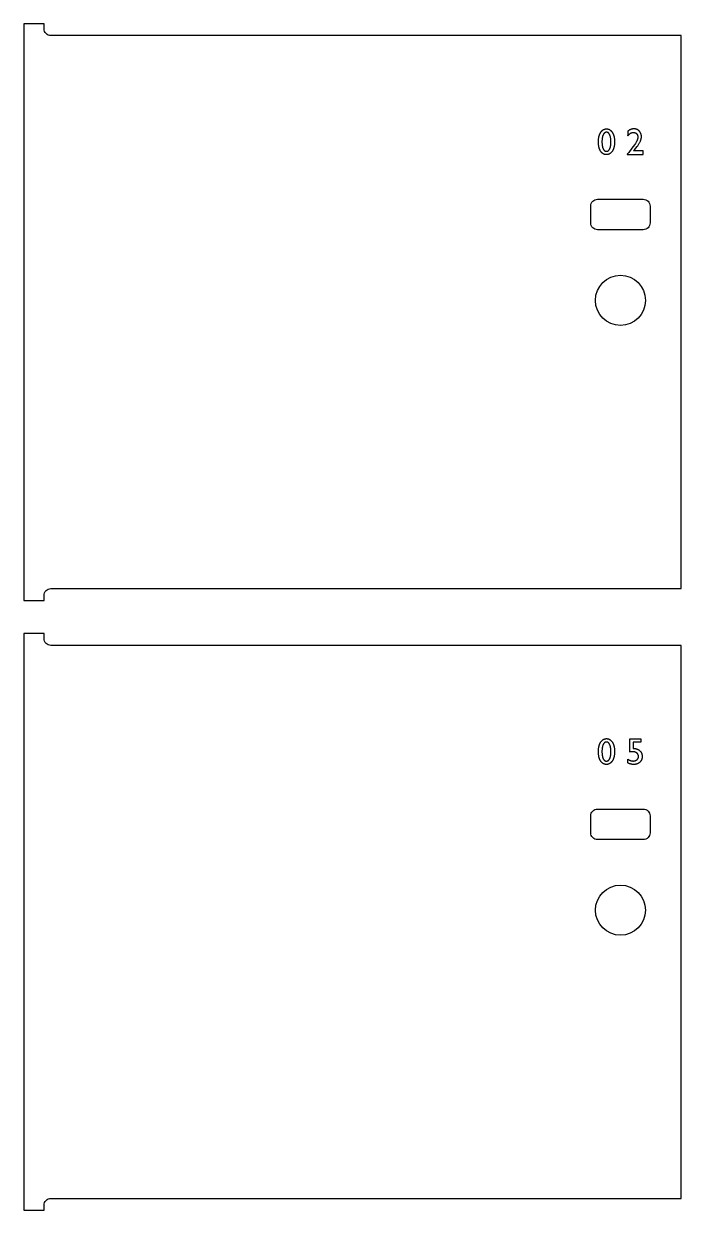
# Model space of a CAD drawing. Header units: millimetres. Extents: x -300 to 5880, y -300 to 4158.
# Drawn here: x 3871 to 4259, y 2946 to 3647 of the extents above; entities that cross this region are included whole.
import ezdxf

# ---------------------------------------------------------------- set-up
doc = ezdxf.new("R2010")
doc.units = ezdxf.units.MM
doc.layers.add('TOP-CUT-INSIDE_12.000MM', color=3, linetype='Continuous', lineweight=25, true_color=0x00ff04)
doc.layers.add('TOP-CUT-OUTSIDE_12.000MM', color=60, linetype='Continuous', lineweight=25, true_color=0xa0ff00)
doc.layers.add('TOP-POCKET-INSIDE_2.000MM', color=4, linetype='Continuous')

msp = doc.modelspace()

# ---------------------------------------------------------------- linework, layer by layer
at = {"layer": 'TOP-CUT-INSIDE_12.000MM'}
for points in [[(4236.91, 3542.86, -0.414214), (4240.91, 3538.86), (4240.91, 3528.86, -0.414214), (4236.91, 3524.86), (4209.91, 3524.86, -0.414214), (4205.91, 3528.86), (4205.91, 3538.86, -0.414214), (4209.91, 3542.86)], [(4205.91, 3168.86), (4205.91, 3178.86, -0.414214), (4209.91, 3182.86), (4236.91, 3182.86, -0.414214), (4240.91, 3178.86), (4240.91, 3168.86, -0.414214), (4236.91, 3164.86), (4209.91, 3164.86, -0.414214)]]:
    msp.add_lwpolyline(points, format="xyb", close=True, dxfattribs=at)
for centre in [(4223.41, 3483.19), (4223.41, 3123.19)]:
    msp.add_circle(centre, 14.79, dxfattribs=at)
at = {"layer": 'TOP-CUT-OUTSIDE_12.000MM'}
for points in [[(3887, 3639.5, -0.414214), (3883, 3643.5), (3883, 3646.5), (3871, 3646.5), (3871, 3306), (3883, 3306), (3883, 3309, -0.414214), (3887, 3313), (4259.34, 3313), (4259.34, 3639.5)], [(3887, 2953), (4259.34, 2953), (4259.34, 3279.5), (3887, 3279.5, -0.414214), (3883, 3283.5), (3883, 3286.5), (3871, 3286.5), (3871, 2946), (3883, 2946), (3883, 2949, -0.414214)]]:
    msp.add_lwpolyline(points, format="xyb", close=True, dxfattribs=at)
at = {"layer": 'TOP-POCKET-INSIDE_2.000MM'}
for points in [[(4215.25, 3584.44), (4215.37, 3584.44), (4215.5, 3584.43), (4215.62, 3584.42), (4215.69, 3584.41), (4215.75, 3584.41), (4215.81, 3584.4), (4215.87, 3584.39), (4215.93, 3584.38), (4215.99, 3584.36), (4216.05, 3584.35), (4216.11, 3584.34), (4216.17, 3584.32), (4216.23, 3584.31), (4216.28, 3584.29), (4216.34, 3584.27), (4216.4, 3584.25), (4216.46, 3584.23), (4216.51, 3584.21), (4216.57, 3584.19), (4216.63, 3584.16), (4216.68, 3584.14), (4216.74, 3584.11), (4216.79, 3584.09), (4216.85, 3584.06), (4216.9, 3584.03), (4216.96, 3584), (4217.01, 3583.97), (4217.12, 3583.9), (4217.22, 3583.83), (4217.33, 3583.76), (4217.43, 3583.68), (4217.53, 3583.6), (4217.63, 3583.51), (4217.73, 3583.42), (4217.82, 3583.33), (4217.92, 3583.23), (4218.01, 3583.13), (4218.1, 3583.02), (4218.2, 3582.91), (4218.29, 3582.79), (4218.37, 3582.68), (4218.46, 3582.55), (4218.55, 3582.42), (4218.63, 3582.29), (4218.71, 3582.16), (4218.79, 3582.02), (4218.87, 3581.88), (4218.95, 3581.74), (4219.02, 3581.59), (4219.09, 3581.45), (4219.15, 3581.3), (4219.22, 3581.15), (4219.28, 3580.99), (4219.34, 3580.84), (4219.39, 3580.68), (4219.45, 3580.52), (4219.5, 3580.36), (4219.55, 3580.19), (4219.59, 3580.02), (4219.63, 3579.85), (4219.71, 3579.51), (4219.78, 3579.15), (4219.84, 3578.79), (4219.89, 3578.42), (4219.92, 3578.04), (4219.95, 3577.65), (4219.96, 3577.25), (4219.97, 3576.84), (4219.96, 3576.42), (4219.95, 3576.01), (4219.92, 3575.61), (4219.89, 3575.22), (4219.84, 3574.84), (4219.78, 3574.47), (4219.71, 3574.11), (4219.63, 3573.77), (4219.59, 3573.59), (4219.55, 3573.43), (4219.5, 3573.26), (4219.45, 3573.1), (4219.39, 3572.94), (4219.34, 3572.78), (4219.28, 3572.62), (4219.22, 3572.47), (4219.15, 3572.32), (4219.09, 3572.17), (4219.02, 3572.02), (4218.95, 3571.88), (4218.87, 3571.74), (4218.79, 3571.6), (4218.71, 3571.46), (4218.63, 3571.33), (4218.55, 3571.2), (4218.46, 3571.07), (4218.37, 3570.95), (4218.28, 3570.83), (4218.19, 3570.72), (4218.1, 3570.61), (4218.01, 3570.5), (4217.91, 3570.4), (4217.82, 3570.3), (4217.72, 3570.21), (4217.62, 3570.12), (4217.52, 3570.03), (4217.41, 3569.95), (4217.31, 3569.88), (4217.2, 3569.8), (4217.1, 3569.74), (4216.99, 3569.67), (4216.88, 3569.61), (4216.82, 3569.58), (4216.76, 3569.56), (4216.71, 3569.53), (4216.65, 3569.5), (4216.59, 3569.48), (4216.53, 3569.46), (4216.48, 3569.43), (4216.42, 3569.41), (4216.36, 3569.39), (4216.3, 3569.37), (4216.24, 3569.35), (4216.18, 3569.34), (4216.12, 3569.32), (4216.06, 3569.31), (4215.93, 3569.28), (4215.81, 3569.26), (4215.68, 3569.24), (4215.55, 3569.22), (4215.42, 3569.21), (4215.29, 3569.21), (4215.16, 3569.21), (4215.03, 3569.21), (4214.89, 3569.21), (4214.76, 3569.22), (4214.63, 3569.24), (4214.51, 3569.26), (4214.38, 3569.28), (4214.26, 3569.3), (4214.13, 3569.33), (4214.01, 3569.37), (4213.89, 3569.41), (4213.83, 3569.43), (4213.77, 3569.45), (4213.72, 3569.47), (4213.66, 3569.5), (4213.6, 3569.52), (4213.54, 3569.55), (4213.49, 3569.58), (4213.43, 3569.6), (4213.32, 3569.66), (4213.21, 3569.72), (4213.1, 3569.79), (4213, 3569.86), (4212.89, 3569.94), (4212.79, 3570.02), (4212.69, 3570.1), (4212.59, 3570.19), (4212.49, 3570.28), (4212.39, 3570.37), (4212.3, 3570.47), (4212.21, 3570.58), (4212.12, 3570.69), (4212.03, 3570.8), (4211.94, 3570.91), (4211.85, 3571.03), (4211.77, 3571.16), (4211.69, 3571.28), (4211.61, 3571.42), (4211.53, 3571.55), (4211.45, 3571.69), (4211.38, 3571.82), (4211.31, 3571.97), (4211.24, 3572.11), (4211.17, 3572.26), (4211.11, 3572.41), (4211.05, 3572.56), (4210.99, 3572.72), (4210.94, 3572.87), (4210.89, 3573.03), (4210.84, 3573.2), (4210.79, 3573.36), (4210.74, 3573.53), (4210.7, 3573.7), (4210.63, 3574.05), (4210.56, 3574.41), (4210.5, 3574.78), (4210.46, 3575.16), (4210.42, 3575.56), (4210.4, 3575.96), (4210.38, 3576.37), (4210.37, 3576.8), (4210.38, 3577.21), (4210.4, 3577.62), (4210.42, 3578.02), (4210.46, 3578.41), (4210.51, 3578.79), (4210.56, 3579.16), (4210.63, 3579.52), (4210.71, 3579.87), (4210.76, 3580.04), (4210.8, 3580.21), (4210.85, 3580.38), (4210.9, 3580.54), (4210.96, 3580.7), (4211.01, 3580.86), (4211.07, 3581.02), (4211.14, 3581.17), (4211.2, 3581.32), (4211.27, 3581.47), (4211.34, 3581.62), (4211.41, 3581.76), (4211.49, 3581.9), (4211.56, 3582.04), (4211.65, 3582.18), (4211.73, 3582.31), (4211.81, 3582.44), (4211.9, 3582.57), (4211.99, 3582.69), (4212.08, 3582.81), (4212.17, 3582.93), (4212.26, 3583.04), (4212.36, 3583.14), (4212.46, 3583.24), (4212.55, 3583.34), (4212.65, 3583.43), (4212.76, 3583.52), (4212.86, 3583.61), (4212.96, 3583.69), (4213.07, 3583.77), (4213.18, 3583.84), (4213.29, 3583.91), (4213.4, 3583.97), (4213.51, 3584.03), (4213.62, 3584.09), (4213.68, 3584.12), (4213.74, 3584.14), (4213.8, 3584.16), (4213.85, 3584.19), (4213.91, 3584.21), (4213.97, 3584.23), (4214.03, 3584.25), (4214.09, 3584.27), (4214.15, 3584.29), (4214.22, 3584.31), (4214.34, 3584.34), (4214.46, 3584.36), (4214.59, 3584.39), (4214.72, 3584.41), (4214.85, 3584.42), (4214.98, 3584.43), (4215.11, 3584.44)], [(4215.27, 3582.41), (4215.16, 3582.41), (4215.12, 3582.41), (4215.09, 3582.41), (4215.05, 3582.41), (4215.01, 3582.41), (4214.97, 3582.4), (4214.94, 3582.4), (4214.9, 3582.4), (4214.86, 3582.39), (4214.83, 3582.38), (4214.79, 3582.38), (4214.75, 3582.37), (4214.72, 3582.36), (4214.68, 3582.35), (4214.65, 3582.34), (4214.61, 3582.33), (4214.58, 3582.32), (4214.55, 3582.31), (4214.51, 3582.29), (4214.48, 3582.28), (4214.44, 3582.27), (4214.41, 3582.25), (4214.38, 3582.24), (4214.35, 3582.22), (4214.31, 3582.2), (4214.28, 3582.18), (4214.25, 3582.17), (4214.22, 3582.15), (4214.19, 3582.13), (4214.15, 3582.1), (4214.12, 3582.08), (4214.09, 3582.06), (4214.06, 3582.04), (4214.03, 3582.01), (4214, 3581.99), (4213.97, 3581.96), (4213.94, 3581.94), (4213.91, 3581.91), (4213.88, 3581.88), (4213.83, 3581.82), (4213.77, 3581.76), (4213.71, 3581.7), (4213.66, 3581.63), (4213.61, 3581.57), (4213.55, 3581.49), (4213.5, 3581.42), (4213.45, 3581.34), (4213.4, 3581.26), (4213.36, 3581.18), (4213.31, 3581.09), (4213.26, 3581), (4213.22, 3580.91), (4213.17, 3580.81), (4213.13, 3580.71), (4213.09, 3580.61), (4213.05, 3580.51), (4213.01, 3580.41), (4212.97, 3580.3), (4212.9, 3580.08), (4212.84, 3579.86), (4212.78, 3579.62), (4212.72, 3579.38), (4212.68, 3579.13), (4212.63, 3578.87), (4212.6, 3578.6), (4212.57, 3578.32), (4212.54, 3578.04), (4212.52, 3577.75), (4212.51, 3577.45), (4212.5, 3577.14), (4212.5, 3576.82), (4212.5, 3576.49), (4212.51, 3576.17), (4212.52, 3575.87), (4212.54, 3575.57), (4212.56, 3575.28), (4212.6, 3574.99), (4212.63, 3574.72), (4212.67, 3574.46), (4212.72, 3574.2), (4212.77, 3573.96), (4212.83, 3573.72), (4212.89, 3573.49), (4212.96, 3573.27), (4213, 3573.17), (4213.03, 3573.06), (4213.07, 3572.96), (4213.11, 3572.86), (4213.16, 3572.76), (4213.2, 3572.67), (4213.24, 3572.58), (4213.29, 3572.49), (4213.34, 3572.4), (4213.38, 3572.32), (4213.43, 3572.24), (4213.48, 3572.16), (4213.53, 3572.08), (4213.58, 3572.01), (4213.64, 3571.94), (4213.69, 3571.88), (4213.75, 3571.81), (4213.8, 3571.75), (4213.86, 3571.7), (4213.89, 3571.67), (4213.92, 3571.64), (4213.95, 3571.62), (4213.98, 3571.59), (4214.01, 3571.57), (4214.04, 3571.54), (4214.07, 3571.52), (4214.1, 3571.5), (4214.13, 3571.48), (4214.16, 3571.45), (4214.19, 3571.43), (4214.22, 3571.41), (4214.26, 3571.4), (4214.29, 3571.38), (4214.32, 3571.36), (4214.35, 3571.34), (4214.39, 3571.33), (4214.42, 3571.31), (4214.45, 3571.3), (4214.49, 3571.29), (4214.52, 3571.27), (4214.56, 3571.26), (4214.59, 3571.25), (4214.62, 3571.24), (4214.66, 3571.23), (4214.7, 3571.22), (4214.73, 3571.21), (4214.77, 3571.2), (4214.8, 3571.2), (4214.84, 3571.19), (4214.88, 3571.18), (4214.91, 3571.18), (4214.95, 3571.18), (4214.99, 3571.17), (4215.03, 3571.17), (4215.06, 3571.17), (4215.1, 3571.17), (4215.14, 3571.17), (4215.18, 3571.17), (4215.22, 3571.17), (4215.25, 3571.17), (4215.29, 3571.17), (4215.33, 3571.18), (4215.37, 3571.18), (4215.4, 3571.18), (4215.44, 3571.19), (4215.48, 3571.2), (4215.51, 3571.2), (4215.55, 3571.21), (4215.59, 3571.22), (4215.62, 3571.23), (4215.66, 3571.24), (4215.69, 3571.25), (4215.73, 3571.26), (4215.76, 3571.27), (4215.79, 3571.29), (4215.83, 3571.3), (4215.86, 3571.31), (4215.9, 3571.33), (4215.93, 3571.34), (4215.96, 3571.36), (4215.99, 3571.38), (4216.03, 3571.4), (4216.06, 3571.41), (4216.09, 3571.43), (4216.12, 3571.45), (4216.15, 3571.48), (4216.18, 3571.5), (4216.22, 3571.52), (4216.25, 3571.54), (4216.28, 3571.57), (4216.31, 3571.59), (4216.34, 3571.62), (4216.37, 3571.64), (4216.4, 3571.67), (4216.42, 3571.7), (4216.48, 3571.75), (4216.54, 3571.81), (4216.59, 3571.88), (4216.65, 3571.94), (4216.7, 3572.01), (4216.75, 3572.08), (4216.8, 3572.16), (4216.86, 3572.24), (4216.9, 3572.32), (4216.95, 3572.4), (4217, 3572.49), (4217.05, 3572.58), (4217.09, 3572.67), (4217.13, 3572.76), (4217.18, 3572.86), (4217.22, 3572.96), (4217.26, 3573.06), (4217.3, 3573.17), (4217.33, 3573.27), (4217.4, 3573.49), (4217.47, 3573.71), (4217.53, 3573.95), (4217.58, 3574.19), (4217.63, 3574.44), (4217.67, 3574.7), (4217.7, 3574.97), (4217.74, 3575.25), (4217.76, 3575.53), (4217.78, 3575.82), (4217.79, 3576.12), (4217.8, 3576.43), (4217.8, 3577.07), (4217.79, 3577.38), (4217.78, 3577.69), (4217.76, 3577.98), (4217.74, 3578.27), (4217.71, 3578.55), (4217.67, 3578.82), (4217.63, 3579.08), (4217.59, 3579.33), (4217.54, 3579.58), (4217.48, 3579.82), (4217.42, 3580.05), (4217.35, 3580.27), (4217.28, 3580.48), (4217.24, 3580.58), (4217.2, 3580.68), (4217.16, 3580.78), (4217.12, 3580.88), (4217.07, 3580.97), (4217.03, 3581.06), (4216.98, 3581.15), (4216.94, 3581.24), (4216.89, 3581.32), (4216.84, 3581.4), (4216.79, 3581.48), (4216.74, 3581.55), (4216.69, 3581.62), (4216.64, 3581.69), (4216.59, 3581.75), (4216.54, 3581.81), (4216.48, 3581.87), (4216.45, 3581.9), (4216.43, 3581.93), (4216.4, 3581.95), (4216.37, 3581.98), (4216.34, 3582.01), (4216.31, 3582.03), (4216.28, 3582.05), (4216.25, 3582.08), (4216.22, 3582.1), (4216.19, 3582.12), (4216.16, 3582.14), (4216.13, 3582.16), (4216.1, 3582.18), (4216.07, 3582.2), (4216.04, 3582.22), (4216.01, 3582.23), (4215.98, 3582.25), (4215.95, 3582.26), (4215.92, 3582.28), (4215.88, 3582.29), (4215.85, 3582.31), (4215.82, 3582.32), (4215.79, 3582.33), (4215.75, 3582.34), (4215.72, 3582.35), (4215.69, 3582.36), (4215.65, 3582.37), (4215.62, 3582.38), (4215.59, 3582.38), (4215.55, 3582.39), (4215.52, 3582.4), (4215.48, 3582.4), (4215.45, 3582.4), (4215.41, 3582.41), (4215.38, 3582.41), (4215.34, 3582.41), (4215.3, 3582.41)], [(4231.18, 3571.41), (4231.64, 3571.96), (4232.53, 3573.04), (4233.28, 3574.01), (4233.6, 3574.44), (4233.89, 3574.85), (4234.14, 3575.23), (4234.36, 3575.57), (4234.55, 3575.9), (4234.73, 3576.22), (4234.89, 3576.53), (4235.04, 3576.82), (4235.17, 3577.11), (4235.29, 3577.39), (4235.34, 3577.53), (4235.39, 3577.66), (4235.43, 3577.79), (4235.48, 3577.92), (4235.55, 3578.17), (4235.61, 3578.42), (4235.64, 3578.54), (4235.67, 3578.67), (4235.69, 3578.79), (4235.71, 3578.91), (4235.73, 3579.03), (4235.75, 3579.15), (4235.76, 3579.26), (4235.77, 3579.38), (4235.78, 3579.49), (4235.79, 3579.61), (4235.79, 3579.72), (4235.79, 3579.83), (4235.79, 3579.96), (4235.79, 3580.08), (4235.78, 3580.2), (4235.77, 3580.32), (4235.76, 3580.44), (4235.75, 3580.56), (4235.73, 3580.68), (4235.71, 3580.79), (4235.69, 3580.91), (4235.67, 3581.02), (4235.64, 3581.13), (4235.61, 3581.24), (4235.58, 3581.35), (4235.55, 3581.45), (4235.51, 3581.56), (4235.47, 3581.66), (4235.43, 3581.77), (4235.39, 3581.87), (4235.35, 3581.97), (4235.3, 3582.06), (4235.25, 3582.16), (4235.19, 3582.26), (4235.14, 3582.35), (4235.08, 3582.44), (4235.02, 3582.54), (4234.96, 3582.63), (4234.89, 3582.72), (4234.82, 3582.8), (4234.75, 3582.89), (4234.68, 3582.97), (4234.6, 3583.06), (4234.53, 3583.14), (4234.45, 3583.22), (4234.37, 3583.3), (4234.28, 3583.37), (4234.2, 3583.44), (4234.12, 3583.51), (4234.03, 3583.58), (4233.94, 3583.65), (4233.85, 3583.71), (4233.76, 3583.77), (4233.67, 3583.82), (4233.58, 3583.88), (4233.48, 3583.93), (4233.39, 3583.98), (4233.29, 3584.03), (4233.19, 3584.07), (4233.09, 3584.11), (4232.99, 3584.15), (4232.89, 3584.19), (4232.78, 3584.22), (4232.68, 3584.26), (4232.57, 3584.29), (4232.46, 3584.31), (4232.36, 3584.34), (4232.25, 3584.36), (4232.13, 3584.38), (4232.02, 3584.39), (4231.91, 3584.41), (4231.79, 3584.42), (4231.67, 3584.43), (4231.55, 3584.43), (4231.43, 3584.44), (4231.31, 3584.44), (4231.2, 3584.44), (4231.08, 3584.43), (4230.97, 3584.43), (4230.85, 3584.42), (4230.74, 3584.4), (4230.62, 3584.39), (4230.51, 3584.37), (4230.4, 3584.35), (4230.28, 3584.33), (4230.17, 3584.3), (4230.06, 3584.27), (4229.94, 3584.24), (4229.83, 3584.21), (4229.72, 3584.17), (4229.61, 3584.13), (4229.5, 3584.09), (4229.38, 3584.04), (4229.27, 3583.99), (4229.16, 3583.94), (4229.05, 3583.89), (4228.94, 3583.83), (4228.83, 3583.77), (4228.72, 3583.71), (4228.61, 3583.64), (4228.5, 3583.57), (4228.39, 3583.5), (4228.28, 3583.43), (4228.17, 3583.35), (4227.95, 3583.19), (4227.73, 3583.02), (4227.73, 3580.31), (4227.82, 3580.43), (4227.91, 3580.55), (4228, 3580.66), (4228.09, 3580.77), (4228.18, 3580.87), (4228.28, 3580.97), (4228.37, 3581.07), (4228.47, 3581.17), (4228.57, 3581.26), (4228.67, 3581.34), (4228.77, 3581.43), (4228.87, 3581.51), (4228.97, 3581.59), (4229.08, 3581.66), (4229.18, 3581.73), (4229.29, 3581.8), (4229.4, 3581.86), (4229.51, 3581.92), (4229.62, 3581.98), (4229.73, 3582.03), (4229.84, 3582.08), (4229.95, 3582.12), (4230.06, 3582.16), (4230.17, 3582.2), (4230.22, 3582.21), (4230.28, 3582.23), (4230.33, 3582.24), (4230.39, 3582.25), (4230.44, 3582.27), (4230.5, 3582.28), (4230.56, 3582.29), (4230.61, 3582.3), (4230.67, 3582.3), (4230.72, 3582.31), (4230.78, 3582.32), (4230.83, 3582.32), (4230.89, 3582.32), (4230.95, 3582.33), (4231, 3582.33), (4231.06, 3582.33), (4231.13, 3582.33), (4231.2, 3582.33), (4231.27, 3582.32), (4231.35, 3582.32), (4231.42, 3582.31), (4231.48, 3582.3), (4231.55, 3582.29), (4231.62, 3582.28), (4231.69, 3582.27), (4231.75, 3582.25), (4231.82, 3582.24), (4231.88, 3582.22), (4231.94, 3582.2), (4232, 3582.18), (4232.06, 3582.16), (4232.12, 3582.14), (4232.18, 3582.11), (4232.24, 3582.09), (4232.3, 3582.06), (4232.35, 3582.03), (4232.41, 3582), (4232.46, 3581.97), (4232.52, 3581.93), (4232.57, 3581.9), (4232.62, 3581.86), (4232.67, 3581.83), (4232.72, 3581.79), (4232.77, 3581.75), (4232.82, 3581.7), (4232.86, 3581.66), (4232.91, 3581.61), (4232.95, 3581.57), (4233, 3581.52), (4233.04, 3581.47), (4233.08, 3581.42), (4233.12, 3581.37), (4233.16, 3581.32), (4233.2, 3581.26), (4233.23, 3581.21), (4233.27, 3581.15), (4233.3, 3581.1), (4233.33, 3581.04), (4233.36, 3580.98), (4233.39, 3580.93), (4233.42, 3580.87), (4233.44, 3580.8), (4233.47, 3580.74), (4233.49, 3580.68), (4233.51, 3580.62), (4233.53, 3580.55), (4233.55, 3580.49), (4233.57, 3580.42), (4233.58, 3580.35), (4233.6, 3580.28), (4233.61, 3580.21), (4233.62, 3580.14), (4233.63, 3580.07), (4233.64, 3580), (4233.65, 3579.93), (4233.66, 3579.85), (4233.66, 3579.78), (4233.67, 3579.7), (4233.67, 3579.62), (4233.67, 3579.55), (4233.67, 3579.43), (4233.66, 3579.32), (4233.66, 3579.21), (4233.65, 3579.09), (4233.63, 3578.98), (4233.62, 3578.86), (4233.6, 3578.75), (4233.57, 3578.63), (4233.55, 3578.52), (4233.52, 3578.41), (4233.49, 3578.29), (4233.46, 3578.17), (4233.42, 3578.06), (4233.38, 3577.94), (4233.34, 3577.83), (4233.29, 3577.71), (4233.24, 3577.59), (4233.18, 3577.47), (4233.12, 3577.33), (4233.05, 3577.19), (4232.89, 3576.89), (4232.7, 3576.56), (4232.48, 3576.21), (4232.24, 3575.82), (4231.67, 3574.97), (4231, 3574.02), (4230.21, 3572.96), (4228.33, 3570.56), (4227.43, 3569.5), (4227.43, 3569.35), (4236.86, 3569.35), (4236.86, 3571.41)], [(4215.25, 3224.44), (4215.37, 3224.44), (4215.5, 3224.43), (4215.62, 3224.42), (4215.69, 3224.41), (4215.75, 3224.41), (4215.81, 3224.4), (4215.87, 3224.39), (4215.93, 3224.38), (4215.99, 3224.36), (4216.05, 3224.35), (4216.11, 3224.34), (4216.17, 3224.32), (4216.23, 3224.31), (4216.28, 3224.29), (4216.34, 3224.27), (4216.4, 3224.25), (4216.46, 3224.23), (4216.51, 3224.21), (4216.57, 3224.19), (4216.63, 3224.16), (4216.68, 3224.14), (4216.74, 3224.11), (4216.79, 3224.09), (4216.85, 3224.06), (4216.9, 3224.03), (4216.96, 3224), (4217.01, 3223.97), (4217.12, 3223.9), (4217.22, 3223.83), (4217.33, 3223.76), (4217.43, 3223.68), (4217.53, 3223.6), (4217.63, 3223.51), (4217.73, 3223.42), (4217.82, 3223.33), (4217.92, 3223.23), (4218.01, 3223.13), (4218.1, 3223.02), (4218.2, 3222.91), (4218.29, 3222.79), (4218.37, 3222.68), (4218.46, 3222.55), (4218.55, 3222.42), (4218.63, 3222.29), (4218.71, 3222.16), (4218.79, 3222.02), (4218.87, 3221.88), (4218.95, 3221.74), (4219.02, 3221.59), (4219.09, 3221.45), (4219.15, 3221.3), (4219.22, 3221.15), (4219.28, 3220.99), (4219.34, 3220.84), (4219.39, 3220.68), (4219.45, 3220.52), (4219.5, 3220.36), (4219.55, 3220.19), (4219.59, 3220.02), (4219.63, 3219.85), (4219.71, 3219.51), (4219.78, 3219.15), (4219.84, 3218.79), (4219.89, 3218.42), (4219.92, 3218.04), (4219.95, 3217.65), (4219.96, 3217.25), (4219.97, 3216.84), (4219.96, 3216.42), (4219.95, 3216.01), (4219.92, 3215.61), (4219.89, 3215.22), (4219.84, 3214.84), (4219.78, 3214.47), (4219.71, 3214.11), (4219.63, 3213.77), (4219.59, 3213.59), (4219.55, 3213.43), (4219.5, 3213.26), (4219.45, 3213.1), (4219.39, 3212.94), (4219.34, 3212.78), (4219.28, 3212.62), (4219.22, 3212.47), (4219.15, 3212.32), (4219.09, 3212.17), (4219.02, 3212.02), (4218.95, 3211.88), (4218.87, 3211.74), (4218.79, 3211.6), (4218.71, 3211.46), (4218.63, 3211.33), (4218.55, 3211.2), (4218.46, 3211.07), (4218.37, 3210.95), (4218.28, 3210.83), (4218.19, 3210.72), (4218.1, 3210.61), (4218.01, 3210.5), (4217.91, 3210.4), (4217.82, 3210.3), (4217.72, 3210.21), (4217.62, 3210.12), (4217.52, 3210.03), (4217.41, 3209.95), (4217.31, 3209.88), (4217.2, 3209.8), (4217.1, 3209.74), (4216.99, 3209.67), (4216.88, 3209.61), (4216.82, 3209.58), (4216.76, 3209.56), (4216.71, 3209.53), (4216.65, 3209.5), (4216.59, 3209.48), (4216.53, 3209.46), (4216.48, 3209.43), (4216.42, 3209.41), (4216.36, 3209.39), (4216.3, 3209.37), (4216.24, 3209.35), (4216.18, 3209.34), (4216.12, 3209.32), (4216.06, 3209.31), (4215.93, 3209.28), (4215.81, 3209.26), (4215.68, 3209.24), (4215.55, 3209.22), (4215.42, 3209.21), (4215.29, 3209.21), (4215.16, 3209.21), (4215.03, 3209.21), (4214.89, 3209.21), (4214.76, 3209.22), (4214.63, 3209.24), (4214.51, 3209.26), (4214.38, 3209.28), (4214.26, 3209.3), (4214.13, 3209.33), (4214.01, 3209.37), (4213.89, 3209.41), (4213.83, 3209.43), (4213.77, 3209.45), (4213.72, 3209.47), (4213.66, 3209.5), (4213.6, 3209.52), (4213.54, 3209.55), (4213.49, 3209.58), (4213.43, 3209.6), (4213.32, 3209.66), (4213.21, 3209.72), (4213.1, 3209.79), (4213, 3209.86), (4212.89, 3209.94), (4212.79, 3210.02), (4212.69, 3210.1), (4212.59, 3210.19), (4212.49, 3210.28), (4212.39, 3210.37), (4212.3, 3210.47), (4212.21, 3210.58), (4212.12, 3210.69), (4212.03, 3210.8), (4211.94, 3210.91), (4211.85, 3211.03), (4211.77, 3211.16), (4211.69, 3211.28), (4211.61, 3211.42), (4211.53, 3211.55), (4211.45, 3211.69), (4211.38, 3211.82), (4211.31, 3211.97), (4211.24, 3212.11), (4211.17, 3212.26), (4211.11, 3212.41), (4211.05, 3212.56), (4210.99, 3212.72), (4210.94, 3212.87), (4210.89, 3213.03), (4210.84, 3213.2), (4210.79, 3213.36), (4210.74, 3213.53), (4210.7, 3213.7), (4210.63, 3214.05), (4210.56, 3214.41), (4210.5, 3214.78), (4210.46, 3215.16), (4210.42, 3215.56), (4210.4, 3215.96), (4210.38, 3216.37), (4210.37, 3216.8), (4210.38, 3217.21), (4210.4, 3217.62), (4210.42, 3218.02), (4210.46, 3218.41), (4210.51, 3218.79), (4210.56, 3219.16), (4210.63, 3219.52), (4210.71, 3219.87), (4210.76, 3220.04), (4210.8, 3220.21), (4210.85, 3220.38), (4210.9, 3220.54), (4210.96, 3220.7), (4211.01, 3220.86), (4211.07, 3221.02), (4211.14, 3221.17), (4211.2, 3221.32), (4211.27, 3221.47), (4211.34, 3221.62), (4211.41, 3221.76), (4211.49, 3221.9), (4211.56, 3222.04), (4211.65, 3222.18), (4211.73, 3222.31), (4211.81, 3222.44), (4211.9, 3222.57), (4211.99, 3222.69), (4212.08, 3222.81), (4212.17, 3222.93), (4212.26, 3223.04), (4212.36, 3223.14), (4212.46, 3223.24), (4212.55, 3223.34), (4212.65, 3223.43), (4212.76, 3223.52), (4212.86, 3223.61), (4212.96, 3223.69), (4213.07, 3223.77), (4213.18, 3223.84), (4213.29, 3223.91), (4213.4, 3223.97), (4213.51, 3224.03), (4213.62, 3224.09), (4213.68, 3224.12), (4213.74, 3224.14), (4213.8, 3224.16), (4213.85, 3224.19), (4213.91, 3224.21), (4213.97, 3224.23), (4214.03, 3224.25), (4214.09, 3224.27), (4214.15, 3224.29), (4214.22, 3224.31), (4214.34, 3224.34), (4214.46, 3224.36), (4214.59, 3224.39), (4214.72, 3224.41), (4214.85, 3224.42), (4214.98, 3224.43), (4215.11, 3224.44)], [(4215.27, 3222.41), (4215.16, 3222.41), (4215.12, 3222.41), (4215.09, 3222.41), (4215.05, 3222.41), (4215.01, 3222.41), (4214.97, 3222.4), (4214.94, 3222.4), (4214.9, 3222.4), (4214.86, 3222.39), (4214.83, 3222.38), (4214.79, 3222.38), (4214.75, 3222.37), (4214.72, 3222.36), (4214.68, 3222.35), (4214.65, 3222.34), (4214.61, 3222.33), (4214.58, 3222.32), (4214.55, 3222.31), (4214.51, 3222.29), (4214.48, 3222.28), (4214.44, 3222.27), (4214.41, 3222.25), (4214.38, 3222.24), (4214.35, 3222.22), (4214.31, 3222.2), (4214.28, 3222.18), (4214.25, 3222.17), (4214.22, 3222.15), (4214.19, 3222.13), (4214.15, 3222.1), (4214.12, 3222.08), (4214.09, 3222.06), (4214.06, 3222.04), (4214.03, 3222.01), (4214, 3221.99), (4213.97, 3221.96), (4213.94, 3221.94), (4213.91, 3221.91), (4213.88, 3221.88), (4213.83, 3221.82), (4213.77, 3221.76), (4213.71, 3221.7), (4213.66, 3221.63), (4213.61, 3221.57), (4213.55, 3221.49), (4213.5, 3221.42), (4213.45, 3221.34), (4213.4, 3221.26), (4213.36, 3221.18), (4213.31, 3221.09), (4213.26, 3221), (4213.22, 3220.91), (4213.17, 3220.81), (4213.13, 3220.71), (4213.09, 3220.61), (4213.05, 3220.51), (4213.01, 3220.41), (4212.97, 3220.3), (4212.9, 3220.08), (4212.84, 3219.86), (4212.78, 3219.62), (4212.72, 3219.38), (4212.68, 3219.13), (4212.63, 3218.87), (4212.6, 3218.6), (4212.57, 3218.32), (4212.54, 3218.04), (4212.52, 3217.75), (4212.51, 3217.45), (4212.5, 3217.14), (4212.5, 3216.82), (4212.5, 3216.49), (4212.51, 3216.17), (4212.52, 3215.87), (4212.54, 3215.57), (4212.56, 3215.28), (4212.6, 3214.99), (4212.63, 3214.72), (4212.67, 3214.46), (4212.72, 3214.2), (4212.77, 3213.96), (4212.83, 3213.72), (4212.89, 3213.49), (4212.96, 3213.27), (4213, 3213.17), (4213.03, 3213.06), (4213.07, 3212.96), (4213.11, 3212.86), (4213.16, 3212.76), (4213.2, 3212.67), (4213.24, 3212.58), (4213.29, 3212.49), (4213.34, 3212.4), (4213.38, 3212.32), (4213.43, 3212.24), (4213.48, 3212.16), (4213.53, 3212.08), (4213.58, 3212.01), (4213.64, 3211.94), (4213.69, 3211.88), (4213.75, 3211.81), (4213.8, 3211.75), (4213.86, 3211.7), (4213.89, 3211.67), (4213.92, 3211.64), (4213.95, 3211.62), (4213.98, 3211.59), (4214.01, 3211.57), (4214.04, 3211.54), (4214.07, 3211.52), (4214.1, 3211.5), (4214.13, 3211.48), (4214.16, 3211.45), (4214.19, 3211.43), (4214.22, 3211.41), (4214.26, 3211.4), (4214.29, 3211.38), (4214.32, 3211.36), (4214.35, 3211.34), (4214.39, 3211.33), (4214.42, 3211.31), (4214.45, 3211.3), (4214.49, 3211.29), (4214.52, 3211.27), (4214.56, 3211.26), (4214.59, 3211.25), (4214.62, 3211.24), (4214.66, 3211.23), (4214.7, 3211.22), (4214.73, 3211.21), (4214.77, 3211.2), (4214.8, 3211.2), (4214.84, 3211.19), (4214.88, 3211.18), (4214.91, 3211.18), (4214.95, 3211.18), (4214.99, 3211.17), (4215.03, 3211.17), (4215.06, 3211.17), (4215.1, 3211.17), (4215.14, 3211.17), (4215.18, 3211.17), (4215.22, 3211.17), (4215.25, 3211.17), (4215.29, 3211.17), (4215.33, 3211.18), (4215.37, 3211.18), (4215.4, 3211.18), (4215.44, 3211.19), (4215.48, 3211.2), (4215.51, 3211.2), (4215.55, 3211.21), (4215.59, 3211.22), (4215.62, 3211.23), (4215.66, 3211.24), (4215.69, 3211.25), (4215.73, 3211.26), (4215.76, 3211.27), (4215.79, 3211.29), (4215.83, 3211.3), (4215.86, 3211.31), (4215.9, 3211.33), (4215.93, 3211.34), (4215.96, 3211.36), (4215.99, 3211.38), (4216.03, 3211.4), (4216.06, 3211.41), (4216.09, 3211.43), (4216.12, 3211.45), (4216.15, 3211.48), (4216.18, 3211.5), (4216.22, 3211.52), (4216.25, 3211.54), (4216.28, 3211.57), (4216.31, 3211.59), (4216.34, 3211.62), (4216.37, 3211.64), (4216.4, 3211.67), (4216.42, 3211.7), (4216.48, 3211.75), (4216.54, 3211.81), (4216.59, 3211.88), (4216.65, 3211.94), (4216.7, 3212.01), (4216.75, 3212.08), (4216.8, 3212.16), (4216.86, 3212.24), (4216.9, 3212.32), (4216.95, 3212.4), (4217, 3212.49), (4217.05, 3212.58), (4217.09, 3212.67), (4217.13, 3212.76), (4217.18, 3212.86), (4217.22, 3212.96), (4217.26, 3213.06), (4217.3, 3213.17), (4217.33, 3213.27), (4217.4, 3213.49), (4217.47, 3213.71), (4217.53, 3213.95), (4217.58, 3214.19), (4217.63, 3214.44), (4217.67, 3214.7), (4217.7, 3214.97), (4217.74, 3215.25), (4217.76, 3215.53), (4217.78, 3215.82), (4217.79, 3216.12), (4217.8, 3216.43), (4217.8, 3217.07), (4217.79, 3217.38), (4217.78, 3217.69), (4217.76, 3217.98), (4217.74, 3218.27), (4217.71, 3218.55), (4217.67, 3218.82), (4217.63, 3219.08), (4217.59, 3219.33), (4217.54, 3219.58), (4217.48, 3219.82), (4217.42, 3220.05), (4217.35, 3220.27), (4217.28, 3220.48), (4217.24, 3220.58), (4217.2, 3220.68), (4217.16, 3220.78), (4217.12, 3220.88), (4217.07, 3220.97), (4217.03, 3221.06), (4216.98, 3221.15), (4216.94, 3221.24), (4216.89, 3221.32), (4216.84, 3221.4), (4216.79, 3221.48), (4216.74, 3221.55), (4216.69, 3221.62), (4216.64, 3221.69), (4216.59, 3221.75), (4216.54, 3221.81), (4216.48, 3221.87), (4216.45, 3221.9), (4216.43, 3221.93), (4216.4, 3221.95), (4216.37, 3221.98), (4216.34, 3222.01), (4216.31, 3222.03), (4216.28, 3222.05), (4216.25, 3222.08), (4216.22, 3222.1), (4216.19, 3222.12), (4216.16, 3222.14), (4216.13, 3222.16), (4216.1, 3222.18), (4216.07, 3222.2), (4216.04, 3222.22), (4216.01, 3222.23), (4215.98, 3222.25), (4215.95, 3222.26), (4215.92, 3222.28), (4215.88, 3222.29), (4215.85, 3222.31), (4215.82, 3222.32), (4215.79, 3222.33), (4215.75, 3222.34), (4215.72, 3222.35), (4215.69, 3222.36), (4215.65, 3222.37), (4215.62, 3222.38), (4215.59, 3222.38), (4215.55, 3222.39), (4215.52, 3222.4), (4215.48, 3222.4), (4215.45, 3222.4), (4215.41, 3222.41), (4215.38, 3222.41), (4215.34, 3222.41), (4215.3, 3222.41)], [(4228.89, 3224.25), (4235.5, 3224.25), (4235.5, 3222.35), (4230.83, 3222.35), (4230.83, 3218.59), (4230.95, 3218.6), (4231.06, 3218.6), (4231.17, 3218.61), (4231.29, 3218.61), (4231.43, 3218.61), (4231.56, 3218.6), (4231.69, 3218.6), (4231.82, 3218.59), (4231.95, 3218.58), (4232.08, 3218.56), (4232.2, 3218.55), (4232.33, 3218.53), (4232.45, 3218.5), (4232.57, 3218.48), (4232.69, 3218.45), (4232.81, 3218.42), (4232.92, 3218.39), (4233.04, 3218.36), (4233.15, 3218.32), (4233.26, 3218.28), (4233.37, 3218.24), (4233.48, 3218.19), (4233.59, 3218.14), (4233.7, 3218.09), (4233.8, 3218.04), (4233.9, 3217.99), (4234.01, 3217.93), (4234.11, 3217.87), (4234.2, 3217.8), (4234.3, 3217.74), (4234.4, 3217.67), (4234.49, 3217.6), (4234.58, 3217.53), (4234.67, 3217.45), (4234.76, 3217.37), (4234.85, 3217.29), (4234.94, 3217.21), (4235.02, 3217.12), (4235.1, 3217.04), (4235.18, 3216.95), (4235.25, 3216.86), (4235.33, 3216.77), (4235.4, 3216.68), (4235.46, 3216.59), (4235.53, 3216.49), (4235.59, 3216.4), (4235.65, 3216.3), (4235.7, 3216.2), (4235.76, 3216.1), (4235.81, 3216), (4235.85, 3215.9), (4235.9, 3215.79), (4235.94, 3215.69), (4235.98, 3215.58), (4236.02, 3215.47), (4236.05, 3215.36), (4236.08, 3215.25), (4236.11, 3215.14), (4236.14, 3215.03), (4236.16, 3214.91), (4236.18, 3214.79), (4236.2, 3214.68), (4236.21, 3214.56), (4236.23, 3214.44), (4236.24, 3214.31), (4236.24, 3214.19), (4236.25, 3214.07), (4236.25, 3213.94), (4236.25, 3213.81), (4236.24, 3213.68), (4236.24, 3213.55), (4236.23, 3213.43), (4236.22, 3213.3), (4236.2, 3213.18), (4236.18, 3213.06), (4236.16, 3212.94), (4236.14, 3212.82), (4236.11, 3212.7), (4236.09, 3212.59), (4236.05, 3212.47), (4236.02, 3212.36), (4235.98, 3212.25), (4235.95, 3212.14), (4235.9, 3212.03), (4235.86, 3211.93), (4235.81, 3211.82), (4235.76, 3211.72), (4235.71, 3211.62), (4235.65, 3211.52), (4235.6, 3211.42), (4235.54, 3211.32), (4235.47, 3211.23), (4235.41, 3211.14), (4235.34, 3211.04), (4235.27, 3210.95), (4235.19, 3210.86), (4235.11, 3210.78), (4235.04, 3210.69), (4234.95, 3210.6), (4234.87, 3210.52), (4234.78, 3210.44), (4234.69, 3210.36), (4234.6, 3210.29), (4234.51, 3210.21), (4234.42, 3210.14), (4234.32, 3210.07), (4234.23, 3210.01), (4234.13, 3209.95), (4234.03, 3209.89), (4233.93, 3209.83), (4233.82, 3209.77), (4233.72, 3209.72), (4233.61, 3209.67), (4233.5, 3209.62), (4233.39, 3209.58), (4233.28, 3209.53), (4233.17, 3209.49), (4233.06, 3209.46), (4232.94, 3209.42), (4232.82, 3209.39), (4232.7, 3209.36), (4232.58, 3209.33), (4232.46, 3209.31), (4232.34, 3209.29), (4232.21, 3209.27), (4232.09, 3209.25), (4231.96, 3209.24), (4231.83, 3209.23), (4231.7, 3209.22), (4231.56, 3209.21), (4231.43, 3209.21), (4231.29, 3209.21), (4231.07, 3209.21), (4230.84, 3209.22), (4230.62, 3209.24), (4230.39, 3209.26), (4230.17, 3209.29), (4229.95, 3209.33), (4229.73, 3209.37), (4229.51, 3209.42), (4229.29, 3209.48), (4229.07, 3209.55), (4228.85, 3209.62), (4228.63, 3209.7), (4228.42, 3209.78), (4228.2, 3209.87), (4227.99, 3209.97), (4227.77, 3210.08), (4227.77, 3212.28), (4227.97, 3212.15), (4228.17, 3212.03), (4228.37, 3211.92), (4228.57, 3211.82), (4228.77, 3211.72), (4228.97, 3211.64), (4229.17, 3211.56), (4229.27, 3211.53), (4229.36, 3211.49), (4229.46, 3211.46), (4229.56, 3211.43), (4229.66, 3211.4), (4229.76, 3211.38), (4229.85, 3211.35), (4229.95, 3211.33), (4230.05, 3211.31), (4230.15, 3211.3), (4230.24, 3211.28), (4230.34, 3211.27), (4230.44, 3211.26), (4230.53, 3211.25), (4230.63, 3211.24), (4230.73, 3211.23), (4230.82, 3211.23), (4230.92, 3211.23), (4231, 3211.23), (4231.08, 3211.23), (4231.17, 3211.24), (4231.25, 3211.24), (4231.33, 3211.25), (4231.41, 3211.26), (4231.49, 3211.27), (4231.56, 3211.28), (4231.64, 3211.29), (4231.72, 3211.31), (4231.79, 3211.32), (4231.87, 3211.34), (4231.94, 3211.36), (4232.01, 3211.38), (4232.08, 3211.4), (4232.15, 3211.43), (4232.22, 3211.45), (4232.29, 3211.48), (4232.36, 3211.51), (4232.43, 3211.54), (4232.5, 3211.57), (4232.56, 3211.6), (4232.63, 3211.64), (4232.69, 3211.67), (4232.75, 3211.71), (4232.82, 3211.75), (4232.88, 3211.79), (4232.94, 3211.83), (4233, 3211.87), (4233.06, 3211.92), (4233.12, 3211.97), (4233.17, 3212.01), (4233.23, 3212.06), (4233.28, 3212.11), (4233.34, 3212.16), (4233.39, 3212.22), (4233.44, 3212.27), (4233.48, 3212.32), (4233.53, 3212.37), (4233.57, 3212.43), (4233.61, 3212.48), (4233.65, 3212.54), (4233.69, 3212.6), (4233.73, 3212.65), (4233.76, 3212.71), (4233.8, 3212.77), (4233.83, 3212.83), (4233.86, 3212.89), (4233.88, 3212.95), (4233.91, 3213.01), (4233.93, 3213.07), (4233.96, 3213.13), (4233.98, 3213.2), (4234, 3213.26), (4234.01, 3213.33), (4234.03, 3213.39), (4234.04, 3213.46), (4234.05, 3213.52), (4234.06, 3213.59), (4234.07, 3213.66), (4234.08, 3213.73), (4234.08, 3213.8), (4234.08, 3213.87), (4234.08, 3213.94), (4234.08, 3214.01), (4234.08, 3214.08), (4234.08, 3214.16), (4234.07, 3214.23), (4234.06, 3214.3), (4234.05, 3214.37), (4234.04, 3214.44), (4234.02, 3214.51), (4234.01, 3214.57), (4233.99, 3214.64), (4233.97, 3214.71), (4233.95, 3214.77), (4233.92, 3214.84), (4233.89, 3214.9), (4233.87, 3214.96), (4233.84, 3215.02), (4233.8, 3215.09), (4233.77, 3215.15), (4233.74, 3215.21), (4233.7, 3215.27), (4233.66, 3215.32), (4233.62, 3215.38), (4233.57, 3215.44), (4233.53, 3215.49), (4233.48, 3215.55), (4233.43, 3215.6), (4233.38, 3215.66), (4233.33, 3215.71), (4233.27, 3215.76), (4233.21, 3215.82), (4233.15, 3215.87), (4233.09, 3215.92), (4233.03, 3215.97), (4232.97, 3216.01), (4232.9, 3216.06), (4232.84, 3216.1), (4232.77, 3216.14), (4232.7, 3216.19), (4232.64, 3216.23), (4232.57, 3216.26), (4232.5, 3216.3), (4232.43, 3216.33), (4232.35, 3216.37), (4232.28, 3216.4), (4232.21, 3216.43), (4232.13, 3216.46), (4232.06, 3216.49), (4231.98, 3216.51), (4231.9, 3216.54), (4231.82, 3216.56), (4231.74, 3216.58), (4231.66, 3216.6), (4231.58, 3216.62), (4231.5, 3216.63), (4231.41, 3216.65), (4231.33, 3216.66), (4231.24, 3216.67), (4231.16, 3216.68), (4231.07, 3216.69), (4230.98, 3216.7), (4230.89, 3216.7), (4230.8, 3216.71), (4230.62, 3216.71), (4230.32, 3216.71), (4230.04, 3216.7), (4229.78, 3216.68), (4229.66, 3216.67), (4229.55, 3216.66), (4229.45, 3216.64), (4229.35, 3216.63), (4229.26, 3216.61), (4229.17, 3216.59), (4229.13, 3216.58), (4229.09, 3216.57), (4229.06, 3216.56), (4229.02, 3216.55), (4228.99, 3216.54), (4228.95, 3216.52), (4228.92, 3216.51), (4228.89, 3216.5)]]:
    msp.add_lwpolyline(points, close=True, dxfattribs=at)

doc.saveas('drawing.dxf')
